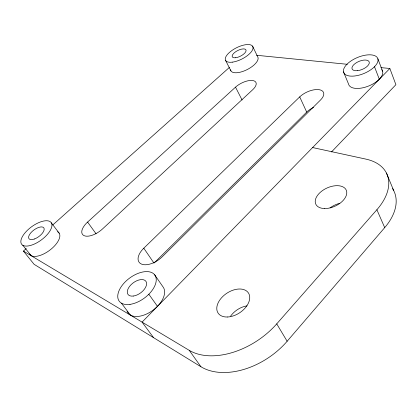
<?xml version="1.0" encoding="UTF-8"?>
<svg xmlns="http://www.w3.org/2000/svg" width="417" height="417" viewBox="0 0 417 417"><rect width="100%" height="100%" fill="white"/><g stroke="black" fill="none" stroke-linecap="round" stroke-linejoin="round"><path stroke-width="0.63" d="M26.271 248.548L23.42 251.081L34.105 264.326L200.931 366.741A64.025 42.602 -33.9 0 0 287.141 341.257L384.709 227.614A59.037 36.289 -24.5 0 0 392.559 188.604M23.42 251.081L189.25 350.353A65.167 41.961 -33.6 0 0 276.732 323.868L376.885 209.735A60.001 35.643 -24.8 0 0 365.845 159.101L312.594 147.55M331.479 151.976L395.905 84.687L389.853 68.477L380.94 67.622M389.853 68.477L142.067 322.132L153.638 337.734M154.472 262.674L306.703 112.095A14.605 7.35 -24.6 0 1 313.568 107.409M143.787 248.204L299.714 96.895A14.803 7.178 -24.8 0 1 319.068 89.676A14.803 7.178 -24.8 0 1 320.48 100.044L162.239 256.783A16.857 9.2 -34.4 0 1 141.28 263.992A16.857 9.2 -34.4 0 1 143.787 248.204L154.009 263.127M87.596 222.073L235.516 87.158A13.37 5.968 -27.2 0 1 252.718 80.533A13.37 5.968 -27.2 0 1 252.671 89.759L102.467 228.99A15.241 7.365 -34.9 0 1 84.046 235.636A15.241 7.365 -34.9 0 1 87.596 222.073L96.077 233.822M52.735 224.982L229.36 67.455M256.596 55.279L347.33 64.301M22.81 245.279L31.077 255.579A18.124 8.356 -36.4 0 0 52.313 248.105A18.124 8.356 -36.4 0 0 57.567 231.748M51.333 222.834A18.312 8.194 -36.2 0 1 32.682 244.743A18.312 8.194 -36.2 0 1 25.176 232.655A18.312 8.194 -36.2 0 1 51.333 222.834L59.204 233.218M121.446 303.169L130.323 315.038M189.25 350.353L200.931 366.741M148.833 294.23L157.454 306.333M154.634 274.777L162.953 286.802A21.82 12.609 -36.7 0 1 151.83 311.04A21.82 12.609 -36.7 0 1 127.117 311.254M276.732 323.868L287.141 341.257M235.516 87.158L242.084 100.002M225.628 60.486L230.909 70.88M252.572 46.157L257.628 56.686A15.142 6.385 -26.9 0 1 246.65 69.847A15.142 6.385 -26.9 0 1 230.544 69.821M299.714 96.895L306.703 112.095M376.885 209.735L384.709 227.614M386.444 173.055L393.742 190.684M343.509 71.849L348.518 83.979A18.228 8.799 -22.4 0 0 369.472 85.667A18.228 8.799 -22.4 0 0 381.763 69.665M374.497 66.741L379.303 79.204M377.875 58.802A18.421 8.632 -22.7 0 1 354.299 76.03A18.421 8.632 -22.7 0 1 350.025 61.627A18.421 8.632 -22.7 0 1 377.875 58.802L382.587 71.198M30.608 255.251A18.124 8.356 -36.4 0 1 29.555 253.979M330.092 207.869A16.498 10.123 -24.6 0 1 339.787 203.324M230.653 316.086A17.884 11.874 -33.9 0 1 246.979 305.875M235.595 57.749A7.668 3.138 -26.9 0 0 246.093 50.525A7.668 3.138 -26.9 0 0 235.641 51.765A7.668 3.138 -26.9 0 0 235.595 57.749M34.455 238.988A9.195 4.113 -36.2 0 0 43.915 227.995A9.195 4.113 -36.2 0 0 30.811 232.832A9.195 4.113 -36.2 0 0 34.455 238.988M133.32 296.049A11.092 6.239 -36.4 0 0 146.518 282.736A11.092 6.239 -36.4 0 0 130.995 284.764A11.092 6.239 -36.4 0 0 133.32 296.049M357.317 70.697A9.252 4.337 -22.7 0 0 369.248 62.076A9.252 4.337 -22.7 0 0 355.315 63.41A9.252 4.337 -22.7 0 0 357.317 70.697M232.259 62.164A15.273 6.245 -26.9 0 0 253.067 47.736A15.273 6.245 -26.9 0 0 232.149 50.327A15.273 6.245 -26.9 0 0 232.259 62.164M130 304.374A22.091 12.421 -36.4 0 0 156.026 277.743A22.091 12.421 -36.4 0 0 124.975 282.116A22.091 12.421 -36.4 0 0 130 304.374M227.609 316.998A18.202 11.692 -33.6 0 0 249.491 295.418A18.202 11.692 -33.6 0 0 222.662 296.612A18.202 11.692 -33.6 0 0 227.609 316.998M324.645 208.542A16.769 9.94 -24.8 0 0 346.689 191.58A16.769 9.94 -24.8 0 0 321.669 191.189A16.769 9.94 -24.8 0 0 324.645 208.542"/></g></svg>
